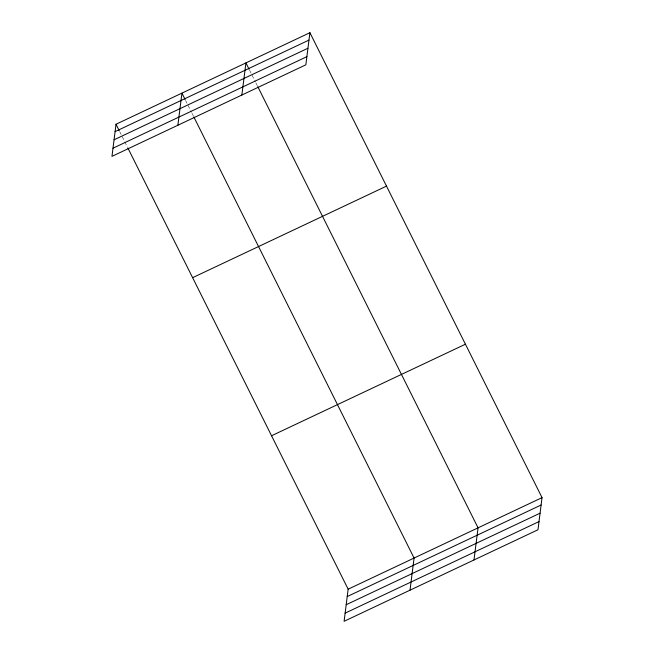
<?xml version="1.0" encoding="UTF-8"?>
<svg xmlns="http://www.w3.org/2000/svg" width="654" height="654" viewBox="0 0 654 654"><rect width="100%" height="100%" fill="white"/><g stroke="black" fill="none" stroke-linecap="round" stroke-linejoin="round"><path stroke-width="0.49" stroke-dasharray="3.27 2.45" d="M249.575 70.215L255.501 82.085M255.959 83.001L257.324 85.739M185.589 100.43L191.516 112.3M191.974 113.216L193.339 115.954M119.666 131.552L127.416 147.076"/><path stroke-width="0.98" d="M116.02 124.244L111.965 156.363L305.851 64.82L309.906 32.7L116.02 124.244L119.208 130.637M177.88 125.241L181.943 93.121L185.131 99.514M241.866 95.034L245.929 62.907L249.117 69.299M127.873 147.992L348.149 589.18L344.094 621.3L537.98 529.756L542.035 497.637L309.906 32.7M410.017 590.178L414.072 558.058L193.797 116.862M473.995 559.963L478.058 527.843L257.782 86.655M115.088 131.634L308.974 40.09M114.058 139.792L307.944 48.249M112.995 148.205L306.881 56.661M192.619 277.672L386.514 186.128M271.549 435.752L465.435 344.208M348.149 589.18L542.035 497.637M347.217 596.571L541.103 505.019M346.187 604.729L540.073 513.186M345.124 613.141L539.01 521.59"/></g></svg>
